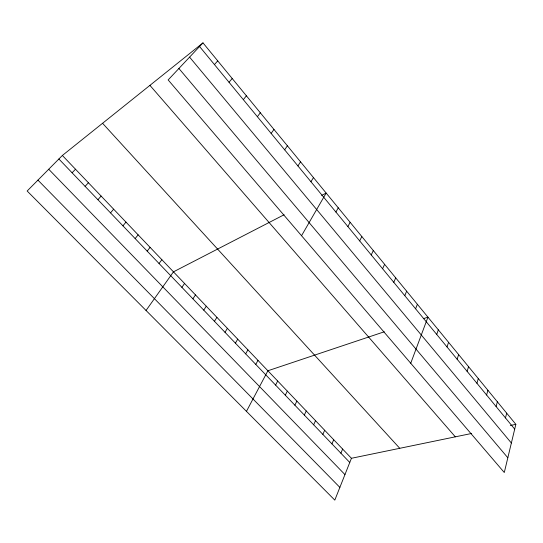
<?xml version="1.0" encoding="UTF-8"?>
<svg xmlns="http://www.w3.org/2000/svg" width="543" height="543" viewBox="0 0 543 543"><rect width="100%" height="100%" fill="white"/><g stroke="black" fill="none" stroke-linecap="round" stroke-linejoin="round"><path stroke-width="0.81" d="M515.85 424.341L504.291 472.512L168.147 79.923L202.98 42.877L515.85 424.341L510.318 425.481M505.479 417.927L506.68 413.162M496.105 406.551L497.368 401.806M486.596 394.999L487.913 390.274M476.93 383.263L478.308 378.566M467.116 371.344L468.555 366.674M457.138 359.235L458.645 354.593M447.004 346.936L448.572 342.314M436.708 334.434L438.344 329.839M410.739 363.247L427.945 317.16L423.282 318.721M415.605 308.804L417.377 304.277M471.453 433.504L351.43 458.285L334.807 500.123L27.15 191.014L62.37 155.468L202.98 42.877M340.916 453.235L342.626 449.061M404.786 295.677L406.632 291.177M331.949 443.882L333.707 439.721M393.79 282.319L395.711 277.86M322.861 434.4L324.673 430.253M313.657 424.796L315.517 420.669M382.605 268.744L384.607 264.319M304.331 415.069L306.245 410.949M371.229 254.939L373.312 250.554M294.876 405.207L296.845 401.107M285.299 395.216L287.322 391.13M359.663 240.888L361.828 236.544M275.593 385.082L277.67 381.016M347.893 226.601L350.14 222.297M246.454 411.356L267.889 370.767L384.288 331.787M255.773 364.407L257.973 360.376M335.92 212.062L338.255 207.806M245.66 353.853L247.913 349.848M301.541 235.716L326.16 193.057L321.653 195.378M235.404 343.156L237.719 339.165M224.999 332.302L227.388 328.339M310.949 181.742L313.467 177.588M214.451 321.3L216.901 317.356M297.924 165.934L300.55 161.834M203.754 310.141L206.272 306.218M192.908 298.82L195.494 294.924M284.661 149.827L287.39 145.789M181.898 287.335L184.552 283.466M271.147 133.422L273.977 129.438M146.04 310.467L173.461 271.846L284.118 214.75M159.051 263.504L161.855 259.69M257.375 116.704L260.321 112.781M147.201 251.137L150.078 247.357M135.159 238.581L138.126 234.827M243.339 99.661L246.393 95.806M122.935 225.827L125.983 222.107M229.031 82.292L232.2 78.504M110.528 212.876L113.657 209.198M97.916 199.722L101.134 196.077M214.444 64.576L217.736 60.864M85.108 186.364L88.414 182.753M72.097 172.789L75.497 169.219M37.935 180.127L339.864 487.39M48.721 169.246L344.948 474.589M58.875 158.997L349.767 462.466M62.37 155.468L351.43 458.285M102.566 123.281L399.763 448.308M149.922 85.366L455.319 436.837M178.905 68.479L507.827 457.769M189.582 57.124L511.37 443.02M199.566 46.508L514.703 429.126"/></g></svg>
